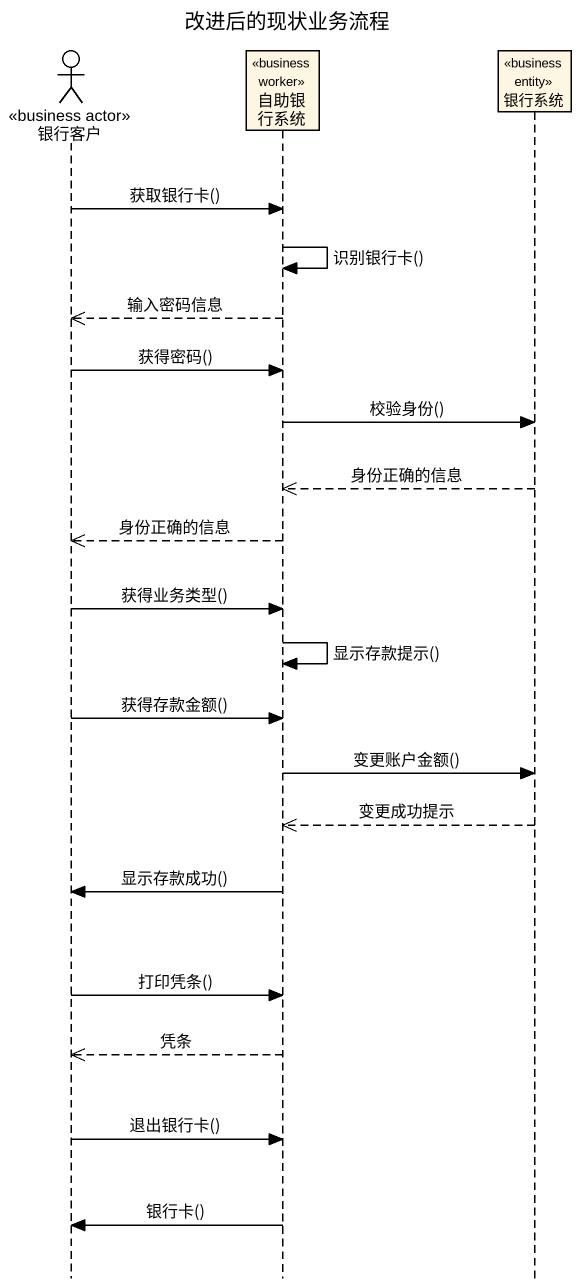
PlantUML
@startuml
title 改进后的现状业务流程
hide footbox
actor 银行客户 <<business actor>>
participant 自助银行系统 <<business worker>>
participant 银行系统 <<business entity>>

银行客户 -> 自助银行系统 : 获取银行卡()
自助银行系统 -> 自助银行系统 : 识别银行卡()
自助银行系统 -->> 银行客户 : 输入密码信息
银行客户 -> 自助银行系统 : 获得密码()
自助银行系统 -> 银行系统 : 校验身份()
银行系统 -->> 自助银行系统 : 身份正确的信息
自助银行系统 -->> 银行客户 : 身份正确的信息
银行客户 -> 自助银行系统 : 获得业务类型()
自助银行系统 -> 自助银行系统 : 显示存款提示()
银行客户 -> 自助银行系统 : 获得存款金额()
自助银行系统 -> 银行系统 : 变更账户金额()
银行系统 -->> 自助银行系统 : 变更成功提示
自助银行系统 -> 银行客户 : 显示存款成功()
银行客户 -> 自助银行系统 : 打印凭条()
自助银行系统 -->> 银行客户 : 凭条
银行客户 -> 自助银行系统 : 退出银行卡()
自助银行系统 -> 银行客户 : 银行卡()
@enduml
